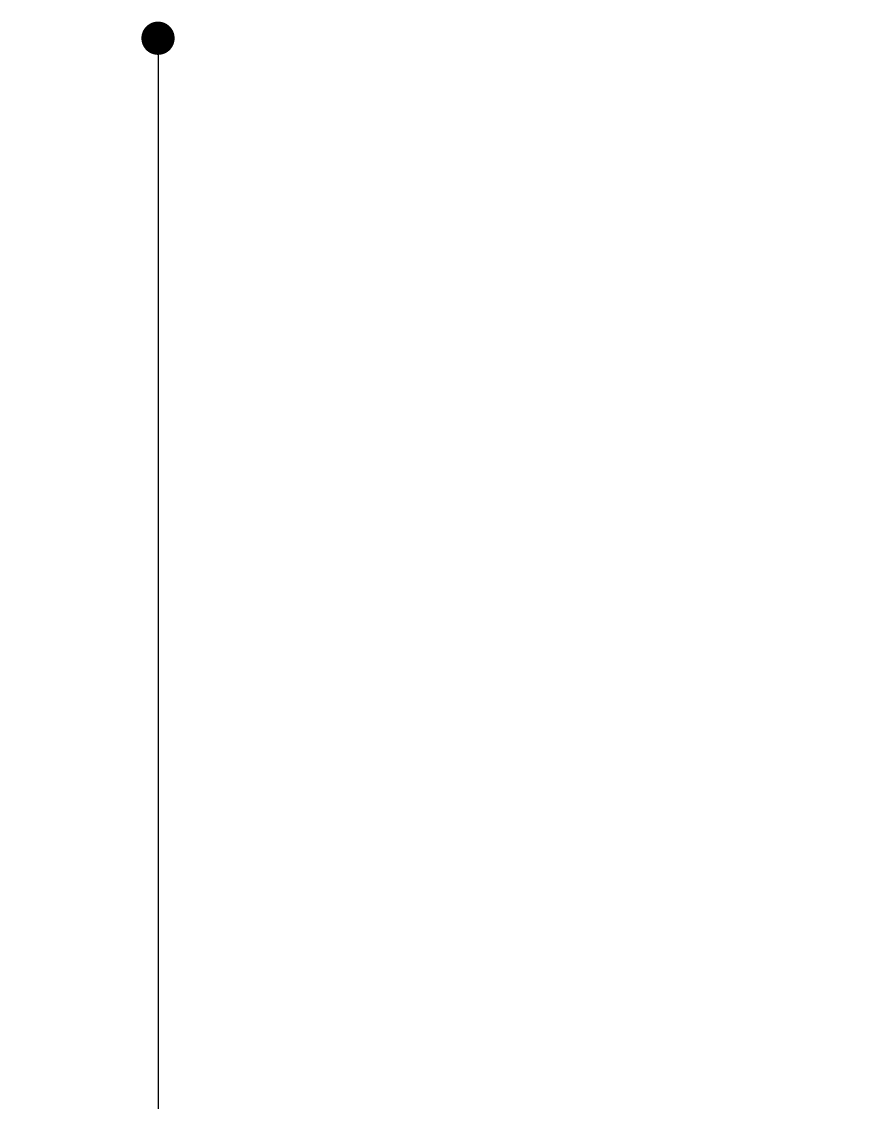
# Model space of a CAD drawing. Header units: millimetres. Extents: x 3109 to 13995, y 24552 to 39949.
# Drawn here: x 8012 to 8412, y 30964 to 31484 of the extents above; entities that cross this region are included whole.
import ezdxf

# ---------------------------------------------------------------- set-up
doc = ezdxf.new("R2010")
doc.units = ezdxf.units.MM
doc.header["$LTSCALE"] = 3
doc.styles.get("Standard").update_dxf_attribs({"font": 'arial.ttf'})
doc.dimstyles.new('MATEUSZ', dxfattribs={"dimtxt": 35, "dimasz": 16, "dimexe": 0.18, "dimexo": 0.0625, "dimgap": 0.09, "dimtad": 0, "dimdec": 0, "dimdsep": 46, "dimtxsty": 'Standard', "dimblk": 'DOT', "dimcen": 0.09, "dimse1": 1, "dimse2": 1, "dimadec": 0, "dimazin": 0, "dimtfac": 1, "dimtdec": 0, "dimtofl": 0, "dimtmove": 0, "dimatfit": 3, "dimfxl": 1, "dimtolj": 1, "dimtzin": 0, "dimlwd": 9, "dimlwe": 9, "dimarcsym": 0})

# ---------------------------------------------------------------- blocks, each defined once
blk = doc.blocks.new('_Dot')
at = {"color": 0, "linetype": 'ByBlock', "lineweight": -2}
blk.add_line((-0.5, 0), (-1, 0), dxfattribs=at)
at = {"color": 0, "linetype": 'ByBlock', "const_width": 0.5}
blk.add_lwpolyline([(-0.25, 0, 1), (0.25, 0, 1)], format="xyb", close=True, dxfattribs=at)
blk = doc.blocks.new('*D38')
at = {"color": 0, "lineweight": 9, "transparency": 16777216}
for p, q in [((8077.29, 31459.54), (8077.29, 30312.97)), ((8077.29, 28865.94), (8077.29, 30012.52))]:
    blk.add_line(p, q, dxfattribs=at)
at = {"layer": 'Defpoints', "color": 0, "transparency": 16777216}
for p in [(8767.1, 31475.54), (8077.29, 28849.94), (8767.1, 28849.94)]:
    blk.add_point(p, dxfattribs=at)
at = {"color": 0, "lineweight": 9, "transparency": 16777216, "xscale": 16, "yscale": 16, "zscale": 16}
for p, rotation in [((8077.29, 31475.54), 90), ((8077.29, 28849.94), 270)]:
    blk.add_blockref('_Dot', p, dxfattribs=dict(at, rotation=rotation))
at = {"color": 0, "transparency": 16777216, "insert": (8077.29, 30162.74), "char_height": 100, "attachment_point": 5, "rotation": 90}
blk.add_mtext('\\A1;2626', dxfattribs=at)

msp = doc.modelspace()

# ---------------------------------------------------------------- dimensions: what is measured, and where the dimension line sits
dim = msp.add_linear_dim(base=(8077.29, 28849.94), p1=(8767.1, 31475.54), p2=(8767.1, 28849.94), angle=90, dimstyle='MATEUSZ', override={"dimtxt": 100})
dim.commit()
dim.dimension.update_dxf_attribs({"geometry": '*D38', "text_midpoint": (8077.29, 30162.74)})

doc.saveas('drawing.dxf')
